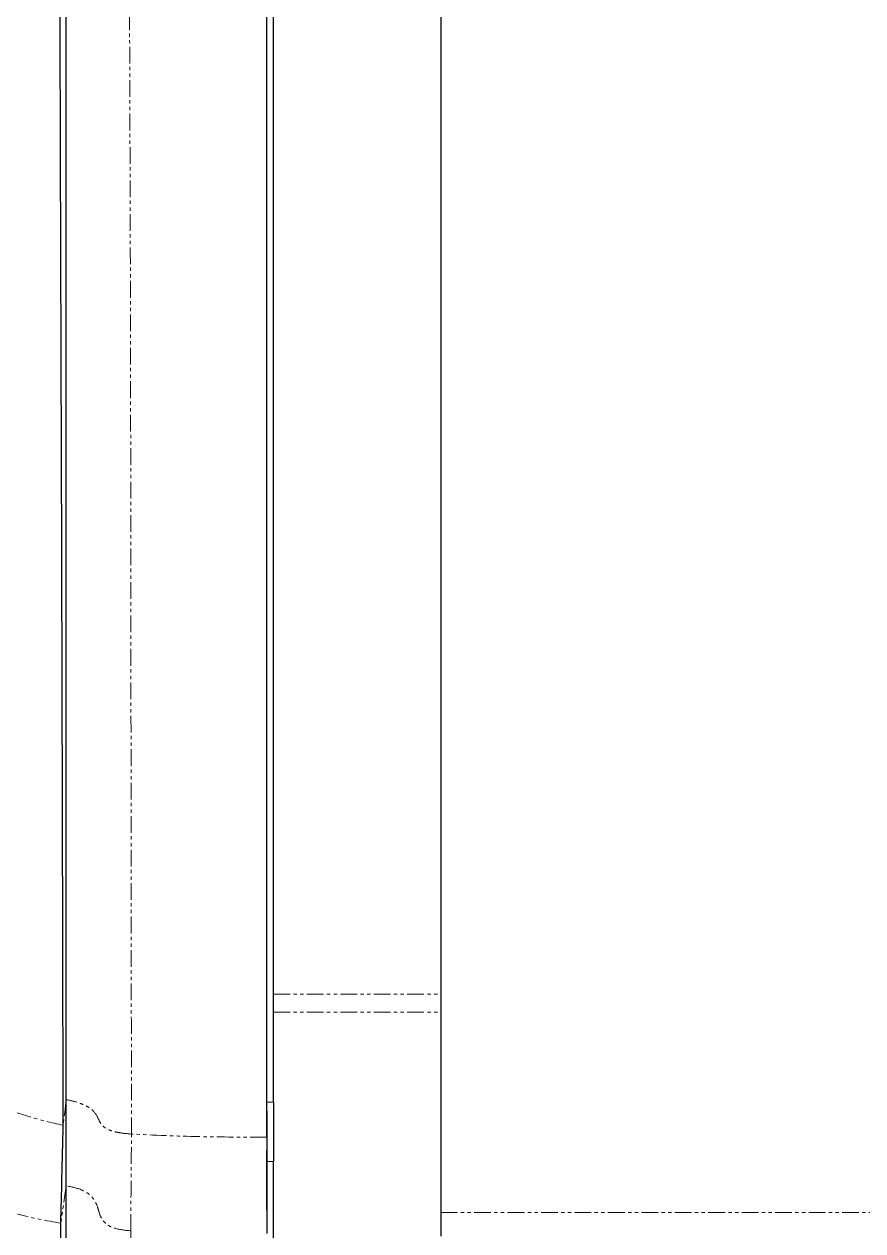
# Model space of a CAD drawing. Header units: millimetres. Extents: x -18594 to 273470, y -238787 to 48452.
# Drawn here: x 137912.4 to 137975.1, y -75306.1 to -75215.9 of the extents above; entities that cross this region are included whole.
import ezdxf

# ---------------------------------------------------------------- set-up
doc = ezdxf.new("R2010")
doc.units = ezdxf.units.MM
doc.linetypes.add('Xref AGV layout$0$PHANTOM', pattern=[2.5, 1.25, -0.25, 0.25, -0.25, 0.25, -0.25])
doc.layers.add('AM_BOR', color=4, linetype='Continuous', lineweight=25)

# ---------------------------------------------------------------- blocks, each defined once
blk = doc.blocks.new('Xref AGV layout$0$A$C343F789C')
at = {"color": 8, "linetype": 'Xref AGV layout$0$PHANTOM', "lineweight": 18}
for p, q in [((3635.035, 505.383), (3635.035, 726.276)), ((3618.736, 492.883), (3618.736, 505.383)), ((3620.07, 492.883), (3620.07, 505.383)), ((3626.794, 492.393), (3626.794, 492.883)), ((3627.46, 492.393), (3629.399, 492.392)), ((3631.24, 492.883), (3631.24, 492.393)), ((3685.085, 482.226), (3636.41, 482.216)), ((3681.64, 477.393), (3633.036, 477.393))]:
    blk.add_line(p, q, dxfattribs=at)
at = {"color": 7, "linetype": 'Continuous', "lineweight": 25}
for p, q in [((3454.317, 505.383), (3635.035, 505.383)), ((3635.035, 505.383), (3636.816, 505.383)), ((3626.794, 492.883), (3479.602, 492.883)), ((3629.399, 492.392), (3495.068, 492.397)), ((3627.46, 492.393), (3603.319, 492.393)), ((3626.794, 492.883), (3631.24, 492.883)), ((3627.46, 492.393), (3630.501, 492.393)), ((3634.843, 492.394), (3630.416, 492.393)), ((3679.152, 492.883), (3631.24, 492.883))]:
    blk.add_line(p, q, dxfattribs=at)
at = {"color": 8, "linetype": 'Xref AGV layout$0$PHANTOM', "lineweight": 18, "flags": 128}
for points in [[(3626.597, 477.393), (3627.56, 477.282), (3628.523, 477.17)], [(3633.037, 477.393), (3634.441, 477.193), (3635.846, 476.992)]]:
    blk.add_lwpolyline(points, dxfattribs=at)
at = {"color": 8, "linetype": 'Xref AGV layout$0$PHANTOM', "lineweight": 18}
for points, knots in [([(3629.399, 492.392), (3629.403, 490.708), (3629.411, 487.333), (3629.256, 483.961), (3629.178, 482.271)], [0, 0, 0, 0, 0.498921, 1, 1, 1, 1]), ([(3629.178, 482.271), (3617.828, 482.258), (3595.127, 482.232), (3561.089, 482.199), (3526.995, 482.045), (3504.362, 482.164), (3493.045, 482.223)], [0, 0, 0, 0, 0.250001, 0.500002, 0.750003, 1, 1, 1, 1]), ([(3629.178, 482.271), (3629.152, 481.972), (3629.112, 481.522), (3628.993, 480.952), (3628.865, 480.566), (3628.696, 480.26), (3628.432, 479.983), (3628.006, 479.776), (3627.526, 479.554), (3627.155, 479.055), (3626.967, 478.68), (3626.762, 478.127), (3626.663, 477.686), (3626.596, 477.393)], [0, 0, 0, 0, 0.125072, 0.187661, 0.25018, 0.312675, 0.375225, 0.500437, 0.687259, 0.749773, 0.812301, 0.87491, 1, 1, 1, 1]), ([(3636.41, 482.216), (3635.322, 482.225), (3633.145, 482.242), (3630.501, 482.262), (3629.178, 482.271)], [0, 0, 0, 0, 0.499999, 1, 1, 1, 1]), ([(3636.41, 482.216), (3636.372, 481.814), (3636.319, 481.261), (3636.08, 480.652), (3635.822, 480.257), (3635.408, 479.967), (3634.878, 479.807), (3634.331, 479.646), (3633.871, 479.356), (3633.555, 478.962), (3633.236, 478.359), (3633.12, 477.799), (3633.036, 477.393)], [0, 0, 0, 0, 0.166241, 0.228255, 0.282905, 0.385897, 0.492454, 0.600485, 0.707706, 0.765052, 0.829701, 1, 1, 1, 1]), ([(3628.523, 477.17), (3628.32, 476.285), (3627.914, 474.516), (3626.837, 471.747), (3625.169, 469.029), (3622.471, 466.031), (3618.904, 463.088), (3614.553, 460.233), (3610.034, 457.772), (3605.43, 455.566), (3597.158, 451.954), (3585.094, 447.37), (3569.241, 441.876), (3549.685, 435.579), (3526.375, 428.661), (3500.332, 421.489), (3479.639, 416.277), (3467.21, 413.473), (3462.12, 412.466), (3459.905, 412.058), (3457.558, 411.644), (3455.902, 411.486), (3455.027, 411.403)], [0, 0, 0, 0, 0.013379, 0.026768, 0.043823, 0.060821, 0.087872, 0.114801, 0.14164, 0.168426, 0.195174, 0.284216, 0.373225, 0.46222, 0.611715, 0.761231, 0.892979, 0.951296, 0.962869, 0.974567, 0.98656, 1, 1, 1, 1]), ([(3626.596, 477.393), (3617.355, 477.393), (3598.874, 477.393), (3571.142, 477.393), (3543.401, 477.393), (3515.622, 477.393), (3497.323, 477.393), (3488.174, 477.393)], [0, 0, 0, 0, 0.200001, 0.400002, 0.600003, 0.800004, 1, 1, 1, 1]), ([(3633.036, 477.393), (3632.071, 477.393), (3630.139, 477.393), (3627.777, 477.393), (3626.596, 477.393)], [0, 0, 0, 0, 0.499995, 1, 1, 1, 1]), ([(3635.846, 476.992), (3635.644, 475.915), (3635.238, 473.745), (3634.173, 470.42), (3632.641, 467.086), (3630.36, 463.522), (3627.327, 460.088), (3623.608, 456.952), (3619.05, 453.87), (3613.676, 450.887), (3605.511, 446.995), (3595.188, 442.815), (3582.738, 438.302), (3570.248, 434.106), (3553.549, 428.795), (3532.582, 422.541), (3506.273, 415.257), (3484.061, 409.565), (3469.5, 406.215), (3463.811, 405.045), (3461.726, 404.638), (3459.58, 404.248), (3457.21, 403.846), (3455.474, 403.684), (3454.517, 403.594)], [0, 0, 0, 0, 0.015281, 0.030762, 0.04863, 0.066468, 0.089937, 0.112951, 0.135621, 0.169219, 0.202551, 0.268812, 0.334866, 0.400837, 0.466769, 0.598598, 0.730461, 0.878385, 0.943867, 0.954268, 0.964724, 0.975367, 0.986405, 1, 1, 1, 1]), ([(3460.542, 371.178), (3461.12, 371.219), (3462.141, 371.292), (3463.527, 371.54), (3464.729, 371.775), (3465.875, 372.025), (3466.996, 372.281), (3469.448, 372.868), (3474.513, 374.186), (3484.463, 377.007), (3502.03, 382.342), (3527.098, 390.455), (3557.324, 400.816), (3583.4, 410.302), (3604.14, 418.277), (3619.632, 424.51), (3635.041, 431.093), (3647.259, 436.773), (3656.298, 441.467), (3662.28, 444.84), (3668.173, 448.534), (3673.919, 452.695), (3678.68, 456.923), (3682.384, 461.134), (3685.099, 465.105), (3687.232, 469.489), (3688.486, 473.44), (3688.953, 475.894), (3689.116, 476.75)], [0, 0, 0, 0, 0.0064863, 0.0114486, 0.0160759, 0.0205645, 0.0249843, 0.0293727, 0.0497614, 0.085819, 0.1499186, 0.264169, 0.39393, 0.5237186, 0.588654, 0.6536469, 0.7187518, 0.784119, 0.8104251, 0.8368723, 0.8635366, 0.8905514, 0.9181549, 0.935828, 0.9538596, 0.972111, 0.9902767, 1, 1, 1, 1]), ([(3684.448, 477.01), (3684.306, 476.305), (3683.867, 474.115), (3682.701, 470.54), (3680.659, 466.509), (3678.102, 462.84), (3674.604, 458.89), (3670.081, 454.847), (3664.574, 450.801), (3658.872, 447.184), (3653.053, 443.876), (3644.225, 439.267), (3632.253, 433.695), (3617.131, 427.243), (3601.915, 421.134), (3580.315, 412.853), (3552.222, 402.717), (3518.918, 391.447), (3492.493, 383.084), (3476.668, 378.491), (3470.222, 376.786), (3467.44, 376.088), (3464.549, 375.397), (3462.539, 375.046), (3461.497, 374.864)], [0, 0, 0, 0, 0.008263, 0.025634, 0.043062, 0.060409, 0.077615, 0.104831, 0.131745, 0.158443, 0.184995, 0.211446, 0.277277, 0.342902, 0.408438, 0.473927, 0.620538, 0.767128, 0.89625, 0.953306, 0.964592, 0.975964, 0.987532, 1, 1, 1, 1])]:
    blk.add_open_spline(points, degree=3, knots=knots, dxfattribs=at)
at = {"color": 7, "linetype": 'Continuous', "lineweight": 25}
for points, knots in [([(3629.399, 492.392), (3630.251, 492.392), (3632.041, 492.393), (3634.468, 492.394), (3635.923, 492.395), (3636.615, 492.396)], [0, 0, 0, 0, 0.322313, 0.677687, 1, 1, 1, 1]), ([(3704.168, 477.355), (3704.081, 475.058), (3703.908, 470.532), (3703.123, 464.304), (3701.847, 458.796), (3700.088, 454.044), (3697.626, 449.727), (3695.055, 446.752), (3692.701, 444.78), (3690.613, 443.341), (3687.744, 441.582), (3683.952, 439.405), (3679.213, 436.796), (3673.174, 433.575), (3665.803, 429.75), (3657.084, 425.335), (3647.431, 420.553), (3636.219, 415.112), (3623.475, 409.063), (3609.251, 402.474), (3594.371, 395.758), (3579.072, 389.048), (3563.698, 382.486), (3550.208, 376.866), (3538.824, 372.219), (3529.656, 368.54), (3521.162, 365.194), (3513.479, 362.233), (3506.701, 359.694), (3500.794, 357.57), (3495.647, 355.826), (3491.103, 354.414), (3486.562, 353.165), (3481.954, 352.137), (3477.136, 351.42), (3472.414, 351.055), (3467.458, 350.929), (3464.038, 350.928), (3462.233, 350.927)], [0, 0, 0, 0, 0.023814, 0.046919, 0.064947, 0.082346, 0.099332, 0.116388, 0.123, 0.131409, 0.142917, 0.158255, 0.177249, 0.19964, 0.230034, 0.264353, 0.302168, 0.343049, 0.395117, 0.450198, 0.507567, 0.566466, 0.625558, 0.683057, 0.7199, 0.754663, 0.786799, 0.815763, 0.841143, 0.86282, 0.881706, 0.89823, 0.912825, 0.931201, 0.947836, 0.964018, 0.981003, 1, 1, 1, 1]), ([(3626.597, 477.393), (3623.445, 477.393), (3617.325, 477.393), (3608.415, 477.393), (3600.047, 477.393), (3591.64, 477.394), (3583.243, 477.393), (3574.569, 477.394), (3566.01, 477.394), (3554.448, 477.394), (3539.992, 477.394), (3522.645, 477.394), (3505.329, 477.394), (3493.892, 477.394), (3488.175, 477.394)], [0, 0, 0, 0, 0.068199, 0.132467, 0.192827, 0.249305, 0.314398, 0.374512, 0.436964, 0.499513, 0.624562, 0.74948, 0.874773, 1, 1, 1, 1]), ([(3628.523, 477.17), (3625.372, 477.163), (3619.251, 477.151), (3610.34, 477.131), (3601.971, 477.11), (3593.562, 477.088), (3585.163, 477.064), (3576.487, 477.036), (3567.926, 477.008), (3556.361, 476.968), (3541.906, 476.926), (3524.574, 476.926), (3507.295, 476.996), (3495.889, 477.053), (3490.192, 477.082)], [0, 0, 0, 0, 0.068246, 0.132559, 0.192964, 0.249485, 0.314628, 0.374791, 0.437295, 0.499895, 0.625027, 0.749952, 0.875104, 1, 1, 1, 1]), ([(3633.037, 477.393), (3632.071, 477.393), (3630.139, 477.393), (3627.777, 477.393), (3626.597, 477.393)], [0, 0, 0, 0, 0.499972, 1, 1, 1, 1]), ([(3635.846, 476.992), (3634.744, 477.021), (3632.542, 477.077), (3629.862, 477.139), (3628.523, 477.17)], [0, 0, 0, 0, 0.500509, 1, 1, 1, 1]), ([(3681.64, 477.393), (3673.546, 477.393), (3657.337, 477.393), (3641.144, 477.393), (3633.037, 477.393)], [0, 0, 0, 0, 0.499335, 1, 1, 1, 1]), ([(3684.447, 477.01), (3676.356, 477.002), (3660.147, 476.985), (3643.955, 476.99), (3635.846, 476.992)], [0, 0, 0, 0, 0.499165, 1, 1, 1, 1])]:
    blk.add_open_spline(points, degree=3, knots=knots, dxfattribs=at)
blk = doc.blocks.new('Xref AGV layout$0$Double AGV')
at = {"rotation": 180}
blk.add_blockref('Xref AGV layout$0$A$C343F789C', (37738.253, -233241.907), dxfattribs=at)
blk = doc.blocks.new('Xref AGV layout')
at = {"rotation": 89.99999999999999}
blk.add_blockref('Xref AGV layout$0$Double AGV', (-95803.784, -109407.896), dxfattribs=at)

msp = doc.modelspace()

# ---------------------------------------------------------------- block references
at = {"layer": 'AM_BOR'}
msp.add_blockref('Xref AGV layout', (0, 0), dxfattribs=at)

doc.saveas('drawing.dxf')
